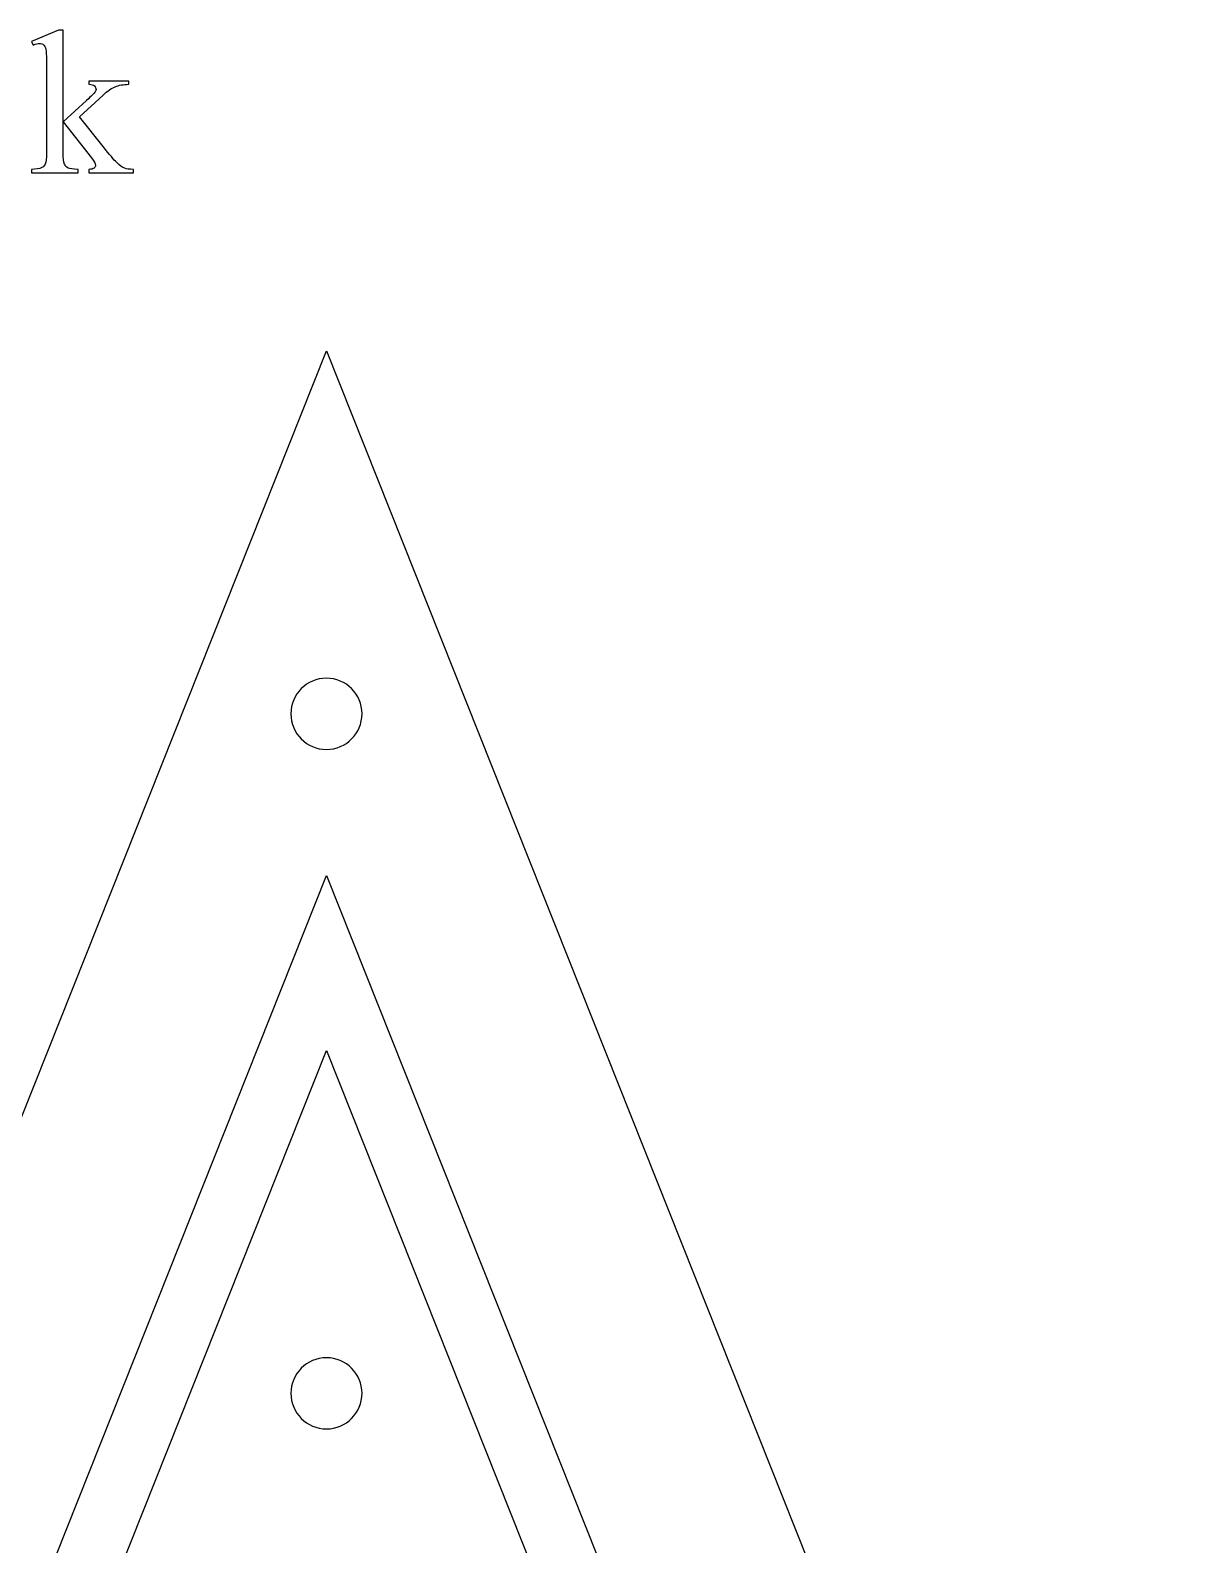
# Model space of a CAD drawing. Extents: x -180 to 179, y -90 to 90.
# Drawn here: x -104.77 to -69.01, y 43.42 to 90.22 of the extents above; entities that cross this region are included whole.
import ezdxf

# ---------------------------------------------------------------- set-up
doc = ezdxf.new("R2010")
doc.units = 0
doc.layers.add('LAYER_1', color=7, linetype='CONTINUOUS')

msp = doc.modelspace()

# ---------------------------------------------------------------- linework, layer by layer
at = {"layer": 'LAYER_1', "color": 4}
for centre in [(-95.6093, 69.0957), (-95.6093, 48.0957)]:
    msp.add_ellipse(centre, major_axis=(0, 1.1), ratio=1, start_param=0, end_param=6.28318, dxfattribs=at)
at = {"layer": 'LAYER_1'}
for points, knots in [([(-103.7487, 90.2201), (-103.7487, 90.2201), (-103.7487, 87.3923), (-103.7487, 87.3923), (-103.7487, 87.3923), (-103.7487, 87.3923), (-103.0258, 88.0527), (-103.0258, 88.0527), (-103.0258, 88.0527), (-102.8724, 88.1934), (-102.7835, 88.2823), (-102.7591, 88.3194), (-102.7591, 88.3194), (-102.7422, 88.3448), (-102.7348, 88.3691), (-102.7348, 88.3934), (-102.7348, 88.3934), (-102.7348, 88.4358), (-102.7517, 88.4707), (-102.7856, 88.5014), (-102.7856, 88.5014), (-102.8195, 88.531), (-102.8755, 88.548), (-102.9549, 88.5522), (-102.9549, 88.5522), (-102.9549, 88.5522), (-102.9549, 88.6517), (-102.9549, 88.6517), (-102.9549, 88.6517), (-102.9549, 88.6517), (-101.7209, 88.6517), (-101.7209, 88.6517), (-101.7209, 88.6517), (-101.7209, 88.6517), (-101.7209, 88.5522), (-101.7209, 88.5522), (-101.7209, 88.5522), (-101.8902, 88.548), (-102.031, 88.5226), (-102.1432, 88.4749), (-102.1432, 88.4749), (-102.2564, 88.4273), (-102.3802, 88.3426), (-102.5147, 88.2199), (-102.5147, 88.2199), (-102.5147, 88.2199), (-103.2428, 87.5478), (-103.2428, 87.5478), (-103.2428, 87.5478), (-103.2428, 87.5478), (-102.5147, 86.6271), (-102.5147, 86.6271), (-102.5147, 86.6271), (-102.3115, 86.372), (-102.1749, 86.2112), (-102.1051, 86.1424), (-102.1051, 86.1424), (-102.0056, 86.0461), (-101.9188, 85.9826), (-101.8447, 85.954), (-101.8447, 85.954), (-101.7929, 85.9328), (-101.7029, 85.9222), (-101.5749, 85.9222), (-101.5749, 85.9222), (-101.5749, 85.9222), (-101.5749, 85.8111), (-101.5749, 85.8111), (-101.5749, 85.8111), (-101.5749, 85.8111), (-102.9549, 85.8111), (-102.9549, 85.8111), (-102.9549, 85.8111), (-102.9549, 85.8111), (-102.9549, 85.9222), (-102.9549, 85.9222), (-102.9549, 85.9222), (-102.8755, 85.9243), (-102.8226, 85.937), (-102.7951, 85.9582), (-102.7951, 85.9582), (-102.7665, 85.9804), (-102.7528, 86.0101), (-102.7528, 86.0503), (-102.7528, 86.0503), (-102.7528, 86.0979), (-102.7941, 86.1741), (-102.8766, 86.2789), (-102.8766, 86.2789), (-102.8766, 86.2789), (-103.7487, 87.3923), (-103.7487, 87.3923), (-103.7487, 87.3923), (-103.7487, 87.3923), (-103.7487, 86.4503), (-103.7487, 86.4503), (-103.7487, 86.4503), (-103.7487, 86.2662), (-103.7349, 86.1445), (-103.7095, 86.0873), (-103.7095, 86.0873), (-103.6841, 86.0291), (-103.6471, 85.9878), (-103.5994, 85.9635), (-103.5994, 85.9635), (-103.5518, 85.9381), (-103.4481, 85.9243), (-103.2894, 85.9222), (-103.2894, 85.9222), (-103.2894, 85.9222), (-103.2894, 85.8111), (-103.2894, 85.8111), (-103.2894, 85.8111), (-103.2894, 85.8111), (-104.734, 85.8111), (-104.734, 85.8111), (-104.734, 85.8111), (-104.734, 85.8111), (-104.734, 85.9222), (-104.734, 85.9222), (-104.734, 85.9222), (-104.589, 85.9222), (-104.481, 85.9402), (-104.4091, 85.9751), (-104.4091, 85.9751), (-104.3657, 85.9984), (-104.3318, 86.0334), (-104.3096, 86.081), (-104.3096, 86.081), (-104.2789, 86.1487), (-104.263, 86.2672), (-104.263, 86.4345), (-104.263, 86.4345), (-104.263, 86.4345), (-104.263, 89.02), (-104.263, 89.02), (-104.263, 89.02), (-104.263, 89.3491), (-104.2704, 89.5502), (-104.2842, 89.6232), (-104.2842, 89.6232), (-104.299, 89.6962), (-104.3233, 89.747), (-104.3562, 89.7756), (-104.3562, 89.7756), (-104.389, 89.8031), (-104.4324, 89.8169), (-104.4863, 89.8169), (-104.4863, 89.8169), (-104.5297, 89.8169), (-104.5943, 89.8), (-104.6811, 89.764), (-104.6811, 89.764), (-104.6811, 89.764), (-104.734, 89.873), (-104.734, 89.873), (-104.734, 89.873), (-104.734, 89.873), (-103.8905, 90.2201), (-103.8905, 90.2201), (-103.8905, 90.2201), (-103.8905, 90.2201), (-103.7487, 90.2201), (-103.7487, 90.2201)], [0, 0, 0, 0, 0.0243902, 0.0243902, 0.0243902, 0.0243902, 0.0487805, 0.0487805, 0.0487805, 0.0487805, 0.0731707, 0.0731707, 0.0731707, 0.0731707, 0.097561, 0.097561, 0.097561, 0.097561, 0.1219512, 0.1219512, 0.1219512, 0.1219512, 0.1463415, 0.1463415, 0.1463415, 0.1463415, 0.1707317, 0.1707317, 0.1707317, 0.1707317, 0.195122, 0.195122, 0.195122, 0.195122, 0.2195122, 0.2195122, 0.2195122, 0.2195122, 0.2439024, 0.2439024, 0.2439024, 0.2439024, 0.2682927, 0.2682927, 0.2682927, 0.2682927, 0.2926829, 0.2926829, 0.2926829, 0.2926829, 0.3170732, 0.3170732, 0.3170732, 0.3170732, 0.3414634, 0.3414634, 0.3414634, 0.3414634, 0.3658537, 0.3658537, 0.3658537, 0.3658537, 0.3902439, 0.3902439, 0.3902439, 0.3902439, 0.4146341, 0.4146341, 0.4146341, 0.4146341, 0.4390244, 0.4390244, 0.4390244, 0.4390244, 0.4634146, 0.4634146, 0.4634146, 0.4634146, 0.4878049, 0.4878049, 0.4878049, 0.4878049, 0.5121951, 0.5121951, 0.5121951, 0.5121951, 0.5365854, 0.5365854, 0.5365854, 0.5365854, 0.5609756, 0.5609756, 0.5609756, 0.5609756, 0.5853659, 0.5853659, 0.5853659, 0.5853659, 0.6097561, 0.6097561, 0.6097561, 0.6097561, 0.6341463, 0.6341463, 0.6341463, 0.6341463, 0.6585366, 0.6585366, 0.6585366, 0.6585366, 0.6829268, 0.6829268, 0.6829268, 0.6829268, 0.7073171, 0.7073171, 0.7073171, 0.7073171, 0.7317073, 0.7317073, 0.7317073, 0.7317073, 0.7560976, 0.7560976, 0.7560976, 0.7560976, 0.7804878, 0.7804878, 0.7804878, 0.7804878, 0.804878, 0.804878, 0.804878, 0.804878, 0.8292683, 0.8292683, 0.8292683, 0.8292683, 0.8536585, 0.8536585, 0.8536585, 0.8536585, 0.8780488, 0.8780488, 0.8780488, 0.8780488, 0.902439, 0.902439, 0.902439, 0.902439, 0.9268293, 0.9268293, 0.9268293, 0.9268293, 0.9512195, 0.9512195, 0.9512195, 0.9512195, 0.9756098, 0.9756098, 0.9756098, 0.9756098, 1, 1, 1, 1]), ([(-180.1071, -4.4848), (-180.1071, -4.4848), (-137.2707, 12.5716), (-137.2707, 12.5716), (-137.2707, 12.5716), (-137.2707, 12.5716), (-155.7135, 55.4189), (-155.7135, 55.4189), (-155.7135, 55.4189), (-155.7135, 55.4189), (-112.8661, 36.9761), (-112.8661, 36.9761), (-112.8661, 36.9761), (-112.8661, 36.9761), (-95.6093, 80.3149), (-95.6093, 80.3149), (-95.6093, 80.3149), (-95.6093, 80.3149), (-78.3528, 36.9761), (-78.3528, 36.9761), (-78.3528, 36.9761), (-78.3528, 36.9761), (-35.5053, 55.419), (-35.5053, 55.419), (-35.5053, 55.419), (-35.5053, 55.419), (-53.9482, 12.5716), (-53.9482, 12.5716), (-53.9482, 12.5716), (-53.9482, 12.5716), (-11.1126, -4.4849), (-11.1126, -4.4849)], [0, 0, 0, 0, 0.125, 0.125, 0.125, 0.125, 0.25, 0.25, 0.25, 0.25, 0.375, 0.375, 0.375, 0.375, 0.5, 0.5, 0.5, 0.5, 0.625, 0.625, 0.625, 0.625, 0.75, 0.75, 0.75, 0.75, 0.875, 0.875, 0.875, 0.875, 1, 1, 1, 1]), ([(-163.8886, -4.4848), (-163.8886, -4.4848), (-129.3212, 9.2788), (-129.3212, 9.2788), (-129.3212, 9.2788), (-129.3212, 9.2788), (-144.2448, 43.9502), (-144.2448, 43.9502), (-144.2448, 43.9502), (-144.2448, 43.9502), (-109.5733, 29.0266), (-109.5733, 29.0266), (-109.5733, 29.0266), (-109.5733, 29.0266), (-95.6093, 64.0957), (-95.6093, 64.0957), (-95.6093, 64.0957), (-95.6093, 64.0957), (-81.6456, 29.0266), (-81.6456, 29.0266), (-81.6456, 29.0266), (-81.6456, 29.0266), (-46.974, 43.9503), (-46.974, 43.9503), (-46.974, 43.9503), (-46.974, 43.9503), (-61.8977, 9.2788), (-61.8977, 9.2788), (-61.8977, 9.2788), (-61.8977, 9.2788), (-27.3314, -4.4849), (-27.3314, -4.4849)], [0, 0, 0, 0, 0.125, 0.125, 0.125, 0.125, 0.25, 0.25, 0.25, 0.25, 0.375, 0.375, 0.375, 0.375, 0.5, 0.5, 0.5, 0.5, 0.625, 0.625, 0.625, 0.625, 0.75, 0.75, 0.75, 0.75, 0.875, 0.875, 0.875, 0.875, 1, 1, 1, 1]), ([(-158.4815, -4.4848), (-158.4815, -4.4848), (-126.6714, 8.1812), (-126.6714, 8.1812), (-126.6714, 8.1812), (-126.6714, 8.1812), (-140.4219, 40.1273), (-140.4219, 40.1273), (-140.4219, 40.1273), (-140.4219, 40.1273), (-108.4757, 26.3768), (-108.4757, 26.3768), (-108.4757, 26.3768), (-108.4757, 26.3768), (-95.6093, 58.6893), (-95.6093, 58.6893), (-95.6093, 58.6893), (-95.6093, 58.6893), (-82.7432, 26.3768), (-82.7432, 26.3768), (-82.7432, 26.3768), (-82.7432, 26.3768), (-50.7969, 40.1274), (-50.7969, 40.1274), (-50.7969, 40.1274), (-50.7969, 40.1274), (-64.5475, 8.1812), (-64.5475, 8.1812), (-64.5475, 8.1812), (-64.5475, 8.1812), (-32.7378, -4.4849), (-32.7378, -4.4849)], [0, 0, 0, 0, 0.125, 0.125, 0.125, 0.125, 0.25, 0.25, 0.25, 0.25, 0.375, 0.375, 0.375, 0.375, 0.5, 0.5, 0.5, 0.5, 0.625, 0.625, 0.625, 0.625, 0.75, 0.75, 0.75, 0.75, 0.875, 0.875, 0.875, 0.875, 1, 1, 1, 1])]:
    msp.add_open_spline(points, degree=3, knots=knots, dxfattribs=at)

doc.saveas('drawing.dxf')
